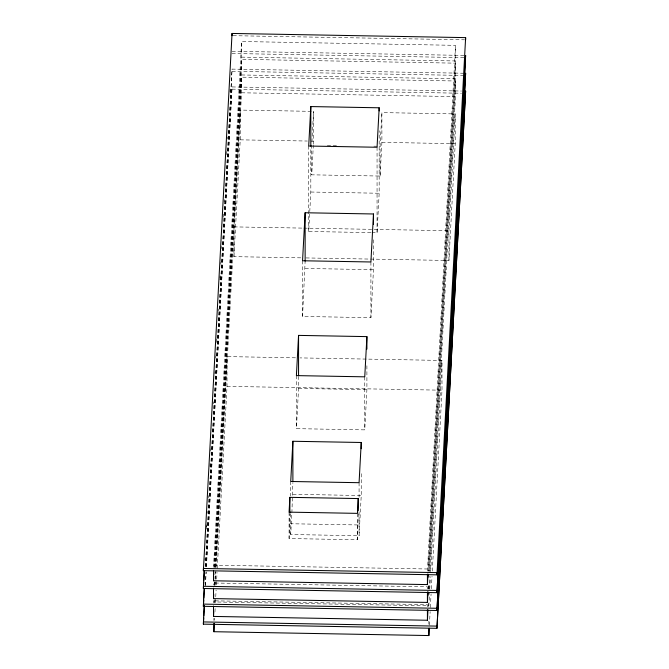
<?xml version="1.0" encoding="UTF-8"?>
<svg xmlns="http://www.w3.org/2000/svg" width="669" height="669" viewBox="0 0 669 669"><rect width="100%" height="100%" fill="white"/><g stroke="black" fill="none" stroke-linecap="round" stroke-linejoin="round"><path stroke-width="0.5" stroke-dasharray="3.35 2.51" d="M206.562 526.837L206.671 524.747M219.917 277.585L220.034 275.503M204.89 560.338L204.998 558.255M206.562 529.054L206.788 524.881M207.398 513.407L207.515 511.325M208.243 497.761L208.352 495.679M209.915 466.477L210.083 463.349M210.752 450.831L210.869 448.748M213.269 403.9L213.378 401.818M214.891 373.662L215 371.571M215.727 358.015L215.844 355.933M216.564 342.369L216.789 338.205M218.245 311.085L218.353 309.003M219.917 279.801L220.143 275.628M220.762 264.155L220.87 262.072M221.598 248.508L221.707 246.426M223.27 217.224L223.438 214.097M224.115 201.586L224.224 199.496M226.624 154.656L226.791 151.52M227.468 139.01L227.577 136.919M229.977 92.079L230.144 88.952M205.391 566.568L232.051 69.108L464.579 73.255M205.5 566.693L232.051 69.108M205.333 585.434L206.06 571.878M206.336 566.66L232.051 86.937L461.451 91.034M205.442 585.567L206.169 572.003M206.453 566.794L232.051 86.937M213.511 567.245L241.576 41.52L455.489 45.341L455.489 60.954L428.152 571.042M214.239 567.22L241.576 57.133L241.576 41.52M214.356 567.345L241.576 59.349L455.489 63.162L455.489 78.783L429.097 571.134M214.239 585.049L214.406 581.921M215.192 567.312L241.576 74.961L241.576 59.349M214.356 585.174L214.523 582.047M214.916 574.746L215.084 571.61M215.301 567.437L241.576 77.169L455.489 80.991L455.489 96.604L430.05 571.226M213.988 599.867L213.879 601.949L428.854 605.788L429.523 593.311M214.766 585.316L215.042 580.115M215.1 579.078L215.493 571.803M215.769 566.601L227.025 356.594L295.899 357.823M300.766 257.841L233.974 256.645L233.974 226.883L240.238 110.076L313.544 111.38L313.385 144.211M214.239 602.878L214.406 599.742M215.192 585.141L215.92 571.577M216.146 567.404L241.576 92.79L241.576 77.169M214.49 620.272L214.598 618.198M214.933 611.959L215.159 607.795M215.435 602.602L216.104 590.125M216.38 584.923L217.049 572.455M217.274 568.29L227.025 386.356L227.025 356.594M233.974 256.645L240.238 139.838L240.238 110.076M358.233 513.792L357.438 539.758L289.083 538.537L289.878 513.583M361.235 473.677L361.235 495.52L359.077 535.735L290.731 534.514L291.835 513.892M291.893 512.864L292.888 482.859M366.905 365.734L366.905 389.659L364.756 429.874L296.4 428.653L298.558 388.438L298.558 376.998M373.478 239.761L373.478 269.674L370.91 317.675L302.555 316.454L305.131 261.228M311.905 142.004L313.544 111.38M370.843 232.603L308.702 231.491L310.817 192.028L310.817 147.213M305.984 257.933L448.949 260.484L455.213 143.676L455.213 113.914L381.899 112.601L381.899 142.363L380.092 176.047L311.746 174.826L313.326 145.232M380.092 176.047L380.092 146.285L381.899 112.601M371.88 232.62L377.057 232.712L379.172 193.249L379.172 130.723M427.424 571.067L455.489 45.341M428.26 571.167L455.489 63.162M428.152 588.871L428.319 585.735M428.26 588.996L428.428 585.868M429.214 571.259L455.489 80.991M428.152 606.699L428.369 602.526M429.097 588.963L429.774 576.444M429.741 589.155L430.41 576.678M430.694 571.485L442 360.44L300.072 357.898M448.949 260.484L448.949 230.721L455.213 113.914M429.406 625.155L430.134 611.642M430.359 607.477L431.079 593.963M431.354 588.77L432.023 576.293M432.308 571.092L442 390.194L442 360.44M233.088 35.683L464.579 39.814M232.051 51.279L465.624 55.452M232.051 53.495L465.624 57.668M241.576 57.133L455.489 60.954M232.051 71.315L464.579 75.472M241.576 74.961L455.489 78.783M232.051 89.144L461.451 93.242M241.576 92.79L455.489 96.604M240.238 139.838L307.355 141.034M311.478 141.109L313.544 141.142M381.899 142.363L455.213 143.676M327.275 145.349L336.599 145.516M373.879 146.177L380.092 146.285M310.817 192.028L379.172 193.249M233.974 226.883L302.848 228.112M303.893 228.129L448.949 230.721M305.131 268.453L373.478 269.674M227.025 386.356L442 390.194M298.558 388.438L366.905 389.659M292.888 494.299L361.235 495.52M289.878 523.735L358.233 524.956M213.511 565.163L427.424 568.985M428.854 621.183L428.854 624.261M427.424 588.896L427.424 586.813L213.511 582.992L213.511 585.074M427.424 606.724L427.424 604.642L213.511 600.821L213.511 602.903M377.057 147.255L377.057 232.712M370.91 261.98L370.91 317.675M364.756 376.831L364.756 429.874M359.077 482.7L359.077 497.259M359.077 511.818L359.077 535.735M357.438 513.366L357.438 539.758M311.746 145.064L311.746 174.826M308.702 146.034L308.702 231.491M302.555 260.759L302.555 316.454M296.4 375.61L296.4 428.653M290.731 481.479L290.731 496.038M290.731 513.717L290.731 534.514M289.083 512.145L289.083 538.537M213.879 618.365L213.879 620.422"/><path stroke-width="1" d="M465.624 37.623L436.949 574.838L203.376 570.665L232.051 33.45L465.624 37.623L465.624 39.839M436.949 592.667L465.624 55.452L436.949 592.667L203.376 588.494L204.212 570.64M203.376 588.494L203.71 582.239M203.828 580.148L204.329 570.766M436.949 610.496L465.624 73.281L436.949 610.496L203.376 606.323L204.212 588.469M203.376 606.323L203.71 600.068M203.828 597.977L204.329 588.595M436.949 628.325L465.624 91.109L436.949 628.325L203.376 624.152L204.212 606.29M203.376 624.152L203.71 617.897M203.828 615.806L204.38 605.378M427.984 574.169L427.424 584.597L213.511 580.776L213.737 576.611M427.984 591.998L427.424 602.426L213.511 598.604L213.737 594.432M427.984 609.827L427.424 620.255L213.511 616.433L213.737 612.26M429.239 628.275L428.854 635.55L213.879 631.712L214.323 623.391M289.878 497.343L289.083 512.145L357.438 513.366L358.233 498.564L289.878 497.343L289.878 512.571M292.888 441.264L290.731 481.479L359.077 482.7L361.235 442.485L292.888 441.264L292.888 481.822M298.558 335.395L296.4 375.61L364.756 376.831L366.905 336.616L298.558 335.395L298.558 375.953M305.131 212.759L302.555 260.759L370.91 261.98L373.478 213.98L305.131 212.759L305.131 261.228M310.817 106.572L308.702 146.034L377.057 147.255L379.172 107.793L310.817 106.572L310.817 146.177M427.926 577.422L428.093 574.295M427.926 595.251L428.093 592.124M203.376 586.278L436.949 590.451M203.376 604.107L436.949 608.28M203.376 621.936L436.949 626.109M436.949 574.838L436.949 572.622L203.376 568.458L203.376 570.665M428.854 628.367L428.854 635.55M427.424 574.194L427.424 584.597M427.424 592.015L427.424 602.426M427.424 609.844L427.424 620.255M379.172 107.793L379.172 110.92M373.478 213.98L373.478 224.291M366.905 336.616L366.905 349.101M361.235 442.485L361.235 448.723M358.233 498.564L358.233 510.748M232.051 33.45L232.051 35.666M213.879 623.5L213.879 631.712M213.511 570.373L213.511 580.776M213.511 588.202L213.511 598.604M213.511 606.022L213.511 616.433"/></g></svg>
